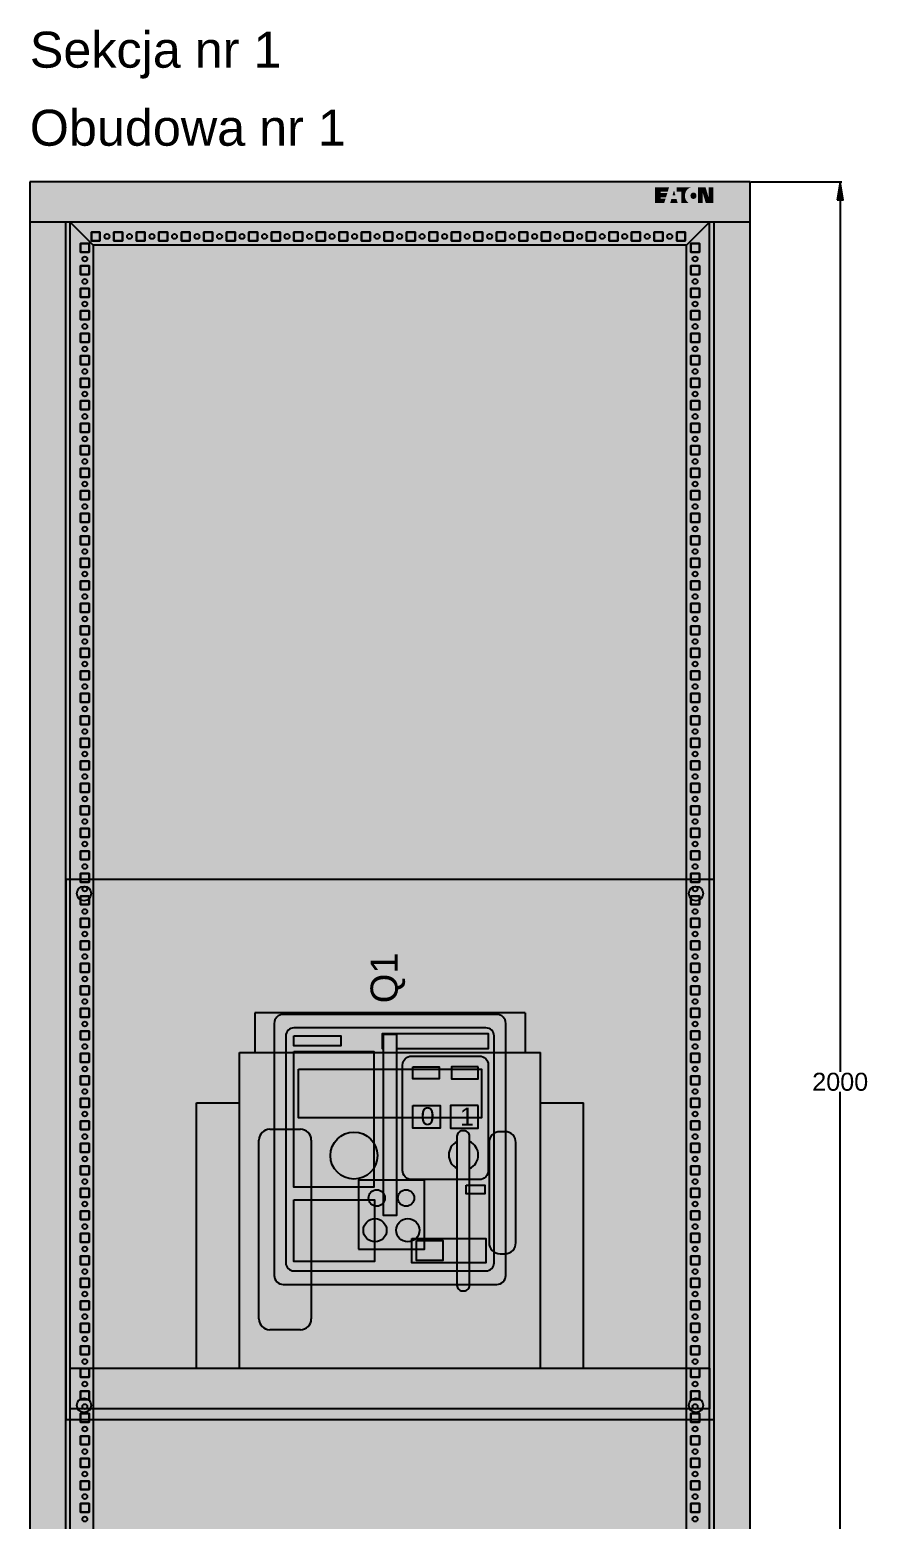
# Model space of a CAD drawing. Extents: x 0 to 93, y -114 to 217.
# Drawn here: x 0 to 93, y 51.4 to 216.9 of the extents above; entities that cross this region are included whole.
import ezdxf

# ---------------------------------------------------------------- set-up
doc = ezdxf.new("R2010")
doc.units = 0
doc.header["$PDMODE"] = 2
doc.header["$PDSIZE"] = 0.2
for name, color, linetype in [('description', 7, 'Continuous'), ('device_rail', 7, 'Continuous'), ('devices', 7, 'Continuous'), ('dimension', 7, 'Continuous'), ('front_plates', 7, 'Continuous'), ('OZNACZENIE', 7, 'Continuous'), ('rear_wall', 7, 'Continuous')]:
    doc.layers.add(name, color=color, linetype=linetype)
doc.styles.get("Standard").update_dxf_attribs({"font": 'Arial', "height": 1})
doc.dimstyles.get("Standard").update_dxf_attribs({"dimtxt": 2, "dimasz": 2, "dimexe": 0.2, "dimexo": 0.05, "dimtad": 1, "dimtoh": 1, "dimdec": 0, "dimlfac": 10, "dimzin": 1, "dimdsep": 46, "dimtxsty": 'Standard', "dimsah": 1, "dimcen": 0.09, "dimadec": 4, "dimazin": 0, "dimtp": 1, "dimtm": 1, "dimtfac": 1, "dimtdec": 4, "dimtmove": 0, "dimatfit": 3, "dimfxl": 1, "dimtolj": 1, "dimtzin": 0, "dimarcsym": 0})

# ---------------------------------------------------------------- blocks, each defined once
blk = doc.blocks.new('*D23')
at = {"layer": 'dimension'}
for points in [[(89.67, 198), (90.33, 198), (90, 200)], [(89.67, 2), (90.33, 2), (90, 0)]]:
    blk.add_hatch(color=256, dxfattribs=at).paths.add_polyline_path(points, flags=0)
at = {"layer": 'Defpoints'}
for p in [(80, 200), (80, 0), (90, 0)]:
    blk.add_point(p, dxfattribs=at)
at = {"layer": 'dimension'}
for p, q in [((80.06, 200), (90.18, 200)), ((90, 198), (90, 101.11)), ((90, 2), (90, 98.89)), ((80.06, 0), (90.18, 0))]:
    blk.add_line(p, q, dxfattribs=at)
for points in [[(89.67, 198), (90.33, 198), (90, 200)], [(89.67, 2), (90.33, 2), (90, 0)]]:
    blk.add_lwpolyline(points, close=True, dxfattribs=at)
at = {"layer": 'dimension', "insert": (90, 100), "char_height": 2, "attachment_point": 5}
blk.add_mtext('\\A1;2000', dxfattribs=at)
blk = doc.blocks.new('115150b')
at = {"layer": 'device_rail'}
blk.add_hatch(color=254, dxfattribs=at).paths.add_polyline_path([(0.5, -28.82), (0.5, -24.32), (71.5, -24.32), (71.5, -28.82)])
at = {"layer": 'device_rail', "color": 18}
blk.add_lwpolyline([(0.5, -28.82), (0.5, -24.32), (71.5, -24.32), (71.5, -28.82)], close=True, dxfattribs=at)
at = {"flags": 1}
for tag, p in [('BD', (74.39, -12.6)), ('NK', (74.39, -14.6)), ('TYP', (74.39, -16.2)), ('PO', (74.39, -17.73))]:
    blk.add_attdef(tag, p, '', height=1, dxfattribs=at)
blk = doc.blocks.new('IZMX40_430')
at = {"layer": 'devices'}
h = blk.add_hatch(color=9, dxfattribs=at)
h.paths.add_polyline_path([(2.7, 18.92, 1), (0.88, 18.92, 1)], flags=0)
h.paths.add_polyline_path([(3.27, 15.34, 1), (0.69, 15.34, 1)], flags=0)
h.paths.add_polyline_path([(-0.37, 15.34, 1), (-2.94, 15.34, 1)], flags=0)
h.paths.add_polyline_path([(-0.56, 18.92, 1), (-2.38, 18.92, 1)], flags=0)
h.paths.add_polyline_path([(-0.56, 18.92, 1), (-2.38, 18.92, 1)], flags=0)
h.paths.add_polyline_path([(2.7, 18.92, 1), (0.88, 18.92, 1)], flags=0)
h.paths.add_polyline_path([(-0.37, 15.34, 1), (-2.94, 15.34, 1)], flags=0)
h.paths.add_polyline_path([(3.27, 15.34, 1), (0.69, 15.34, 1)], flags=0)
h.paths.add_polyline_path([(7.44, 25.15, 0.618283), (7.44, 22.22)], flags=0)
h.paths.add_polyline_path([(7.44, 9.21, 0.414214), (8.04, 8.6), (8.24, 8.6, 0.414214), (8.84, 9.21), (8.84, 22.2), (8.84, 25.18), (8.84, 25.78, 0.414214), (8.24, 26.39), (8.04, 26.39, 0.414214), (7.44, 25.78), (7.44, 25.15), (7.44, 22.22)], flags=0)
h.paths.add_polyline_path([(8.84, 22.2, 0.645879), (8.84, 25.18)], flags=0)
h.paths.add_polyline_path([(16.7, 35.1), (15.02, 35.1), (-15.02, 35.1), (-16.7, 35.1), (-16.7, 29.5), (-16.7, 0), (16.7, 0), (16.7, 29.5)], flags=0)
h.paths.add_polyline_path([(16.7, 0), (21.5, 0), (21.5, 29.5), (16.7, 29.5)], flags=0)
h.paths.add_polyline_path([(-21.5, 29.5), (-21.5, 0), (-16.7, 0), (-16.7, 29.5)], flags=0)
h.paths.add_polyline_path([(15.02, 39.5), (-15.02, 39.5), (-15.02, 35.1), (15.02, 35.1)], flags=0)
h.paths.add_polyline_path([(12.77, 12.73, 0.414214), (13.98, 13.94), (13.98, 25.07, 0.414214), (12.77, 26.28), (12.22, 26.28, 0.414214), (11.01, 25.07), (11.01, 13.94, 0.414214), (12.22, 12.73)], flags=0)
h.paths.add_polyline_path([(3.83, 13.25), (3.83, 20.89), (-3.51, 20.89), (-3.51, 13.25)], flags=0)
h.paths.add_polyline_path([(-1.38, 23.63, 1), (-6.61, 23.63, 1)], flags=0)
h.paths.add_polyline_path([(-13.34, 26.56, 0.414214), (-14.55, 25.35), (-14.55, 5.49, 0.414214), (-13.34, 4.28), (-9.95, 4.28, 0.414214), (-8.74, 5.49), (-8.74, 25.35, 0.414214), (-9.95, 26.56)], flags=0)
h.paths.add_polyline_path([(-10.16, 33.25), (-10.16, 27.84), (10.16, 27.84), (10.16, 33.25)], flags=0)
h.paths.add_polyline_path([(-9.95, 26.56, -0.414214), (-8.74, 25.35), (-8.74, 5.49, -0.414214), (-9.95, 4.28), (-13.34, 4.28, -0.414214), (-14.55, 5.49), (-14.55, 25.35, -0.414214), (-13.34, 26.56)], flags=0)
h.paths.add_polyline_path([(-1.38, 23.63, 1), (-6.61, 23.63, 1)], flags=0)
h.paths.add_polyline_path([(12.22, 12.73, -0.414214), (11.01, 13.94), (11.01, 25.07, -0.414214), (12.22, 26.28), (12.77, 26.28, -0.414214), (13.98, 25.07), (13.98, 13.94, -0.414214), (12.77, 12.73)], flags=0)
h.paths.add_polyline_path([(10.16, 33.25), (10.16, 27.84), (-10.16, 27.84), (-10.16, 33.25)], flags=0)
h.paths.add_polyline_path([(-3.51, 13.25), (-3.51, 20.89), (3.83, 20.89), (3.83, 13.25)], flags=0)
h.paths.add_polyline_path([(7.44, 22.22, -0.618283), (7.44, 25.15), (7.44, 25.78, -0.414214), (8.04, 26.39), (8.24, 26.39, -0.414214), (8.84, 25.78), (8.84, 25.18, -0.645879), (8.84, 22.2), (8.84, 9.21, -0.414214), (8.24, 8.6), (8.04, 8.6, -0.414214), (7.44, 9.21)], flags=0)
for p, q in [((15.02, 39.5), (-15.02, 39.5)), ((-15.02, 39.5), (-15.02, 35.1)), ((15.02, 39.5), (15.02, 35.1)), ((-16.7, 0), (-16.7, 35.1)), ((-16.7, 35.1), (16.7, 35.1)), ((16.7, 0), (16.7, 35.1)), ((-21.5, 0), (-21.5, 29.5)), ((-21.5, 29.5), (-16.7, 29.5)), ((16.7, 29.5), (21.5, 29.5)), ((21.5, 0), (21.5, 29.5)), ((-13.34, 26.56), (-9.95, 26.56)), ((-14.55, 5.49), (-14.55, 25.35)), ((-8.74, 25.35), (-8.74, 5.49)), ((-9.95, 4.28), (-13.34, 4.28)), ((-21.5, 0), (21.5, 0))]:
    blk.add_line(p, q, dxfattribs=at)
for points in [[(-10.16, 33.25), (10.16, 33.25), (10.16, 27.84), (-10.16, 27.84)], [(-3.51, 13.25), (3.83, 13.25), (3.83, 20.89), (-3.51, 20.89)]]:
    blk.add_lwpolyline(points, close=True, dxfattribs=at)
for points in [[(8.04, 8.6), (8.24, 8.6, 0.414214), (8.84, 9.21), (8.84, 25.78, 0.414214), (8.24, 26.39), (8.04, 26.39, 0.414214), (7.44, 25.78), (7.44, 9.21, 0.414214)], [(12.22, 12.73), (12.77, 12.73, 0.414214), (13.98, 13.94), (13.98, 25.07, 0.414214), (12.77, 26.28), (12.22, 26.28, 0.414214), (11.01, 25.07), (11.01, 13.94, 0.414214)]]:
    blk.add_lwpolyline(points, format="xyb", close=True, dxfattribs=at)
for centre, radius in [((-4, 23.63), 2.61), ((-1.47, 18.92), 0.911), ((1.79, 18.92), 0.911), ((-1.66, 15.34), 1.29), ((1.98, 15.34), 1.29)]:
    blk.add_circle(centre, radius, dxfattribs=at)
for centre, radius, start, end in [((-13.34, 25.35), 1.21, 90, 180), ((-9.95, 25.35), 1.21, 0, 90), ((8.17, 23.69), 1.64, 116.5444, 243.4556), ((8.17, 23.69), 1.64, 294.2848, 65.7152), ((-13.34, 5.49), 1.21, 180, 270), ((-9.95, 5.49), 1.21, 270, 0)]:
    blk.add_arc(centre, radius, start, end, dxfattribs=at)
at = {"flags": 1}
for tag, p in [('BD', (841.48, 349.09)), ('NK', (841.48, 347.1)), ('TYP', (841.48, 345.5)), ('PO', (841.48, 343.97)), ('BD', (610.31, 172.95)), ('NK', (610.31, 170.96)), ('TYP', (610.31, 169.36)), ('PO', (610.31, 167.82)), ('BD', (605.21, 138.06)), ('NK', (605.21, 136.06)), ('TYP', (605.21, 134.46)), ('PO', (605.21, 132.93)), ('BD', (25.12, 12.33)), ('NK', (25.12, 10.34)), ('TYP', (25.12, 8.74)), ('PO', (25.12, 7.2))]:
    blk.add_attdef(tag, p, '', height=1, dxfattribs=at)
at = {"layer": 'OZNACZENIE'}
blk.add_attdef('OZ', (0.86, 40.56), '', height=3.02, rotation=90, dxfattribs=at)
blk = doc.blocks.new('294925cxenergyizm')
at = {"layer": 'front_plates'}
blk.add_hatch(color=30, dxfattribs=at).paths.add_polyline_path([(0, 60), (0, 0), (72, 0), (72, 60)], flags=0)
h = blk.add_hatch(color=254, dxfattribs=at)
h.paths.add_polyline_path([(2.81, 58.43, 1), (1.22, 58.43, 1)], flags=0)
h.paths.add_polyline_path([(70.78, 58.43, 1), (69.19, 58.43, 1)], flags=0)
h.paths.add_polyline_path([(2.81, 1.57, 1), (1.22, 1.57, 1)], flags=0)
h.paths.add_polyline_path([(70.78, 1.57, 1), (69.19, 1.57, 1)], flags=0)
at = {"layer": 'front_plates', "color": 18}
blk.add_lwpolyline([(0, 60), (0, 0), (72, 0), (72, 60)], close=True, dxfattribs=at)
at = {"layer": 'front_plates', "color": 9}
for points in [[(24.15, 15), (47.85, 15, 0.414214), (48.85, 16), (48.85, 44, 0.414214), (47.85, 45), (24.15, 45, 0.414214), (23.15, 44), (23.15, 16, 0.414214)], [(25.33, 16.5), (46.66, 16.5, 0.414214), (47.56, 17.4), (47.56, 42.6, 0.414214), (46.66, 43.5), (25.33, 43.5, 0.414214), (24.43, 42.6), (24.43, 17.4, 0.414214)], [(38.39, 40.37), (45.92, 40.37, -0.414214), (46.92, 39.37), (46.92, 27.65, -0.414214), (45.92, 26.65), (38.39, 26.65, -0.414214), (37.39, 27.65), (37.39, 39.37, -0.414214)]]:
    blk.add_lwpolyline(points, format="xyb", close=True, dxfattribs=at)
for points in [[(25.33, 42.6), (30.54, 42.6), (30.54, 41.52), (25.33, 41.52)], [(35.27, 42.79), (36.73, 42.79), (36.73, 22.66), (35.27, 22.66)], [(25.33, 40.87), (34.21, 40.87), (34.21, 25.79), (25.33, 25.79)], [(38.53, 39.18), (41.48, 39.18), (41.48, 37.83), (38.53, 37.83)], [(45.78, 39.18), (42.83, 39.18), (42.83, 37.83), (45.78, 37.83)], [(38.53, 34.88), (41.59, 34.88), (41.59, 32.35), (38.53, 32.35)], [(45.78, 34.88), (42.73, 34.88), (42.73, 32.35), (45.78, 32.35)], [(44.45, 26.01), (46.54, 26.01), (46.54, 25.05), (44.45, 25.05)], [(25.33, 24.39), (34.28, 24.39), (34.28, 17.54), (25.33, 17.54)], [(38.44, 20.09), (46.66, 20.09), (46.66, 17.4), (38.44, 17.4)], [(38.95, 19.88), (41.86, 19.88), (41.86, 17.66), (38.95, 17.66)]]:
    blk.add_lwpolyline(points, close=True, dxfattribs=at)
blk.add_lwpolyline([(35.27, 41.18), (35.16, 41.18), (35.16, 42.89), (46.91, 42.89), (46.91, 41.18), (36.73, 41.18)], dxfattribs=at)
at = {"layer": 'front_plates'}
for centre in [(2.02, 58.43), (69.98, 58.43), (2.02, 1.57), (69.98, 1.57)]:
    blk.add_circle(centre, 0.796, dxfattribs=at)
at = {"flags": 1}
for tag, p in [('BD', (105.35, 16.91)), ('NK', (105.35, 14.92)), ('TYP', (105.35, 13.32)), ('PO', (105.35, 11.78))]:
    blk.add_attdef(tag, p, '', height=1, dxfattribs=at)
at = {"layer": 'front_plates', "color": 9, "char_height": 2, "attachment_point": 1}
for s, insert, width in [('0', (39.4, 34.69), 1.32), ('1', (43.78, 34.65), 0.7456)]:
    blk.add_mtext(s, dxfattribs=dict(at, insert=insert, width=width))
blk = doc.blocks.new('114425a')
at = {"layer": 'rear_wall'}
blk.add_hatch(color=127, dxfattribs=at).paths.add_polyline_path([(0, 200), (0, 0), (80, 0), (80, 200)])
at = {"layer": 'rear_wall', "linetype": 'Continuous', "true_color": 0x0067c6}
for points in [[(70.84, 198.89), (70.06, 198.89), (70.06, 198.75), (70.8, 198.75), (70.65, 198.28), (70.05, 198.28), (70.05, 198.14), (70.61, 198.14), (70.46, 197.66), (69.45, 197.66), (69.45, 199.38), (70.99, 199.38)], [(73.43, 199.38), (71.83, 199.38), (71.83, 198.89), (72.34, 198.89), (72.34, 197.66), (73.15, 197.66), (73.13, 197.67), (73.1, 197.69), (73.06, 197.73), (73.02, 197.77), (72.98, 197.82), (72.93, 197.88), (72.88, 197.95), (72.84, 198.03), (72.81, 198.12), (72.78, 198.22), (72.76, 198.33), (72.75, 198.45), (72.75, 198.53), (72.76, 198.6), (72.78, 198.67), (72.79, 198.74), (72.82, 198.81), (72.84, 198.88), (72.88, 198.94), (72.91, 199), (72.95, 199.06), (73, 199.12), (73.05, 199.17), (73.1, 199.22), (73.16, 199.26), (73.22, 199.3), (73.29, 199.33), (73.36, 199.36)], [(73.79, 198.8), (73.71, 198.81), (73.63, 198.8), (73.56, 198.77), (73.5, 198.73), (73.44, 198.67), (73.4, 198.6), (73.38, 198.53), (73.37, 198.45), (73.38, 198.37), (73.4, 198.29), (73.44, 198.23), (73.49, 198.17), (73.55, 198.13), (73.62, 198.11), (73.7, 198.1), (73.78, 198.11), (73.85, 198.13), (73.92, 198.17), (73.97, 198.23), (74.01, 198.29), (74.04, 198.37), (74.04, 198.45), (74.04, 198.53), (74.01, 198.6), (73.97, 198.67), (73.92, 198.73), (73.86, 198.77)], [(75.36, 198.35), (75.37, 198.35), (75.37, 198.32), (75.38, 198.3), (75.38, 198.32), (75.38, 198.34), (75.38, 198.35), (75.38, 199.38), (75.9, 199.38), (75.9, 197.66), (75.07, 197.66), (74.76, 198.68), (74.75, 198.7), (74.75, 198.72), (74.74, 198.74), (74.74, 198.69), (74.74, 198.64), (74.74, 198.57), (74.74, 197.66), (74.22, 197.66), (74.22, 199.38), (75.05, 199.38)], [(71.26, 198.11), (71.12, 197.66), (71.95, 197.66), (71.81, 198.11)]]:
    blk.add_hatch(color=152, dxfattribs=at).paths.add_polyline_path(points)
at = {"layer": 'rear_wall', "true_color": 0xffffff}
blk.add_hatch(color=7, dxfattribs=at).paths.add_polyline_path([(69.46, 199.38), (75.9, 199.38), (75.9, 197.66), (69.46, 197.66)], flags=0)
at = {"layer": 'rear_wall', "linetype": 'Continuous', "true_color": 0x0067c6}
blk.add_hatch(color=152, dxfattribs=at).paths.add_polyline_path([(71.38, 198.5), (71.7, 198.5), (71.54, 199.05)], flags=0)
at = {"layer": 'rear_wall'}
blk.add_hatch(color=245, dxfattribs=at).paths.add_polyline_path([(7.04, 7.05), (72.94, 7.05), (72.92, 192.95), (7.04, 192.95)], flags=0)
for p, q in [((80, 200), (0, 200)), ((0, 200), (0, 0)), ((80, 200), (0, 200)), ((0, 200), (0, 0)), ((80, 0), (80, 200)), ((80, 0), (80, 200)), ((80, 195.5), (0, 195.5)), ((80, 195.5), (0, 195.5)), ((4, 4.5), (4, 195.5)), ((4, 4.5), (4, 195.5)), ((4.5, 4.5), (4.5, 195.5)), ((4.5, 195.5), (7.04, 192.95)), ((4.5, 4.5), (4.5, 195.5)), ((4.5, 195.5), (7.04, 192.95)), ((72.92, 192.95), (75.5, 195.5)), ((72.92, 192.95), (75.5, 195.5)), ((75.5, 4.5), (75.5, 195.5)), ((75.5, 4.5), (75.5, 195.5)), ((76, 4.5), (76, 195.5)), ((76, 4.5), (76, 195.5)), ((72.92, 192.95), (7.04, 192.95)), ((7.04, 192.95), (7.04, 7.05)), ((72.92, 192.95), (7.04, 192.95)), ((7.04, 192.95), (7.04, 7.05)), ((72.94, 7.05), (72.92, 192.95)), ((72.94, 7.05), (72.92, 192.95))]:
    blk.add_line(p, q, dxfattribs=at)
for points in [[(6.84, 194.4), (7.79, 194.4), (7.79, 193.45), (6.84, 193.45)], [(6.84, 193.45), (7.79, 193.45), (7.79, 194.4), (6.84, 194.4)], [(9.34, 194.4), (10.29, 194.4), (10.29, 193.45), (9.34, 193.45)], [(9.34, 193.45), (10.29, 193.45), (10.29, 194.4), (9.34, 194.4)], [(11.84, 194.4), (12.79, 194.4), (12.79, 193.45), (11.84, 193.45)], [(11.84, 193.45), (12.79, 193.45), (12.79, 194.4), (11.84, 194.4)], [(14.34, 194.4), (15.29, 194.4), (15.29, 193.45), (14.34, 193.45)], [(14.34, 193.45), (15.29, 193.45), (15.29, 194.4), (14.34, 194.4)], [(16.84, 194.4), (17.79, 194.4), (17.79, 193.45), (16.84, 193.45)], [(16.84, 193.45), (17.79, 193.45), (17.79, 194.4), (16.84, 194.4)], [(19.34, 194.4), (20.29, 194.4), (20.29, 193.45), (19.34, 193.45)], [(19.34, 193.45), (20.29, 193.45), (20.29, 194.4), (19.34, 194.4)], [(21.84, 194.4), (22.79, 194.4), (22.79, 193.45), (21.84, 193.45)], [(21.84, 193.45), (22.79, 193.45), (22.79, 194.4), (21.84, 194.4)], [(24.34, 194.4), (25.29, 194.4), (25.29, 193.45), (24.34, 193.45)], [(24.34, 193.45), (25.29, 193.45), (25.29, 194.4), (24.34, 194.4)], [(26.84, 194.4), (27.79, 194.4), (27.79, 193.45), (26.84, 193.45)], [(26.84, 193.45), (27.79, 193.45), (27.79, 194.4), (26.84, 194.4)], [(29.34, 194.4), (30.29, 194.4), (30.29, 193.45), (29.34, 193.45)], [(29.34, 193.45), (30.29, 193.45), (30.29, 194.4), (29.34, 194.4)], [(31.84, 194.4), (32.79, 194.4), (32.79, 193.45), (31.84, 193.45)], [(31.84, 193.45), (32.79, 193.45), (32.79, 194.4), (31.84, 194.4)], [(34.34, 194.4), (35.29, 194.4), (35.29, 193.45), (34.34, 193.45)], [(34.34, 193.45), (35.29, 193.45), (35.29, 194.4), (34.34, 194.4)], [(36.84, 194.4), (37.79, 194.4), (37.79, 193.45), (36.84, 193.45)], [(36.84, 193.45), (37.79, 193.45), (37.79, 194.4), (36.84, 194.4)], [(39.34, 194.4), (40.29, 194.4), (40.29, 193.45), (39.34, 193.45)], [(39.34, 193.45), (40.29, 193.45), (40.29, 194.4), (39.34, 194.4)], [(41.84, 194.4), (42.79, 194.4), (42.79, 193.45), (41.84, 193.45)], [(41.84, 193.45), (42.79, 193.45), (42.79, 194.4), (41.84, 194.4)], [(44.34, 194.4), (45.29, 194.4), (45.29, 193.45), (44.34, 193.45)], [(44.34, 193.45), (45.29, 193.45), (45.29, 194.4), (44.34, 194.4)], [(46.84, 194.4), (47.79, 194.4), (47.79, 193.45), (46.84, 193.45)], [(46.84, 193.45), (47.79, 193.45), (47.79, 194.4), (46.84, 194.4)], [(49.34, 194.4), (50.29, 194.4), (50.29, 193.45), (49.34, 193.45)], [(49.34, 193.45), (50.29, 193.45), (50.29, 194.4), (49.34, 194.4)], [(51.84, 194.4), (52.79, 194.4), (52.79, 193.45), (51.84, 193.45)], [(51.84, 193.45), (52.79, 193.45), (52.79, 194.4), (51.84, 194.4)], [(54.34, 194.4), (55.29, 194.4), (55.29, 193.45), (54.34, 193.45)], [(54.34, 193.45), (55.29, 193.45), (55.29, 194.4), (54.34, 194.4)], [(56.84, 194.4), (57.79, 194.4), (57.79, 193.45), (56.84, 193.45)], [(56.84, 193.45), (57.79, 193.45), (57.79, 194.4), (56.84, 194.4)], [(59.34, 194.4), (60.29, 194.4), (60.29, 193.45), (59.34, 193.45)], [(59.34, 193.45), (60.29, 193.45), (60.29, 194.4), (59.34, 194.4)], [(61.84, 194.4), (62.79, 194.4), (62.79, 193.45), (61.84, 193.45)], [(61.84, 193.45), (62.79, 193.45), (62.79, 194.4), (61.84, 194.4)], [(64.34, 194.4), (65.29, 194.4), (65.29, 193.45), (64.34, 193.45)], [(64.34, 193.45), (65.29, 193.45), (65.29, 194.4), (64.34, 194.4)], [(66.84, 194.4), (67.79, 194.4), (67.79, 193.45), (66.84, 193.45)], [(66.84, 193.45), (67.79, 193.45), (67.79, 194.4), (66.84, 194.4)], [(69.34, 194.4), (70.29, 194.4), (70.29, 193.45), (69.34, 193.45)], [(69.34, 193.45), (70.29, 193.45), (70.29, 194.4), (69.34, 194.4)], [(71.84, 194.4), (72.79, 194.4), (72.79, 193.45), (71.84, 193.45)], [(71.84, 193.45), (72.79, 193.45), (72.79, 194.4), (71.84, 194.4)], [(5.63, 192.2), (6.58, 192.2), (6.58, 193.15), (5.63, 193.15)], [(5.63, 192.2), (6.58, 192.2), (6.58, 193.15), (5.63, 193.15)], [(6.58, 192.2), (5.63, 192.2), (5.63, 193.15), (6.58, 193.15)], [(74.37, 192.2), (73.42, 192.2), (73.42, 193.15), (74.37, 193.15)], [(74.37, 192.2), (73.42, 192.2), (73.42, 193.15), (74.37, 193.15)], [(73.42, 192.2), (74.37, 192.2), (74.37, 193.15), (73.42, 193.15)], [(5.63, 189.7), (6.58, 189.7), (6.58, 190.65), (5.63, 190.65)], [(5.63, 189.7), (6.58, 189.7), (6.58, 190.65), (5.63, 190.65)], [(6.58, 189.7), (5.63, 189.7), (5.63, 190.65), (6.58, 190.65)], [(74.37, 189.7), (73.42, 189.7), (73.42, 190.65), (74.37, 190.65)], [(74.37, 189.7), (73.42, 189.7), (73.42, 190.65), (74.37, 190.65)], [(73.42, 189.7), (74.37, 189.7), (74.37, 190.65), (73.42, 190.65)], [(5.63, 187.2), (6.58, 187.2), (6.58, 188.15), (5.63, 188.15)], [(5.63, 187.2), (6.58, 187.2), (6.58, 188.15), (5.63, 188.15)], [(6.58, 187.2), (5.63, 187.2), (5.63, 188.15), (6.58, 188.15)], [(74.37, 187.2), (73.42, 187.2), (73.42, 188.15), (74.37, 188.15)], [(74.37, 187.2), (73.42, 187.2), (73.42, 188.15), (74.37, 188.15)], [(73.42, 187.2), (74.37, 187.2), (74.37, 188.15), (73.42, 188.15)], [(5.63, 184.7), (6.58, 184.7), (6.58, 185.65), (5.63, 185.65)], [(5.63, 184.7), (6.58, 184.7), (6.58, 185.65), (5.63, 185.65)], [(6.58, 184.7), (5.63, 184.7), (5.63, 185.65), (6.58, 185.65)], [(74.37, 184.7), (73.42, 184.7), (73.42, 185.65), (74.37, 185.65)], [(74.37, 184.7), (73.42, 184.7), (73.42, 185.65), (74.37, 185.65)], [(73.42, 184.7), (74.37, 184.7), (74.37, 185.65), (73.42, 185.65)], [(5.63, 182.2), (6.58, 182.2), (6.58, 183.15), (5.63, 183.15)], [(5.63, 182.2), (6.58, 182.2), (6.58, 183.15), (5.63, 183.15)], [(6.58, 182.2), (5.63, 182.2), (5.63, 183.15), (6.58, 183.15)], [(74.37, 182.2), (73.42, 182.2), (73.42, 183.15), (74.37, 183.15)], [(74.37, 182.2), (73.42, 182.2), (73.42, 183.15), (74.37, 183.15)], [(73.42, 182.2), (74.37, 182.2), (74.37, 183.15), (73.42, 183.15)], [(5.63, 179.7), (6.58, 179.7), (6.58, 180.65), (5.63, 180.65)], [(5.63, 179.7), (6.58, 179.7), (6.58, 180.65), (5.63, 180.65)], [(6.58, 179.7), (5.63, 179.7), (5.63, 180.65), (6.58, 180.65)], [(74.37, 179.7), (73.42, 179.7), (73.42, 180.65), (74.37, 180.65)], [(74.37, 179.7), (73.42, 179.7), (73.42, 180.65), (74.37, 180.65)], [(73.42, 179.7), (74.37, 179.7), (74.37, 180.65), (73.42, 180.65)], [(5.63, 177.2), (6.58, 177.2), (6.58, 178.15), (5.63, 178.15)], [(5.63, 177.2), (6.58, 177.2), (6.58, 178.15), (5.63, 178.15)], [(6.58, 177.2), (5.63, 177.2), (5.63, 178.15), (6.58, 178.15)], [(74.37, 177.2), (73.42, 177.2), (73.42, 178.15), (74.37, 178.15)], [(74.37, 177.2), (73.42, 177.2), (73.42, 178.15), (74.37, 178.15)], [(73.42, 177.2), (74.37, 177.2), (74.37, 178.15), (73.42, 178.15)], [(5.63, 174.7), (6.58, 174.7), (6.58, 175.65), (5.63, 175.65)], [(5.63, 174.7), (6.58, 174.7), (6.58, 175.65), (5.63, 175.65)], [(6.58, 174.7), (5.63, 174.7), (5.63, 175.65), (6.58, 175.65)], [(74.37, 174.7), (73.42, 174.7), (73.42, 175.65), (74.37, 175.65)], [(74.37, 174.7), (73.42, 174.7), (73.42, 175.65), (74.37, 175.65)], [(73.42, 174.7), (74.37, 174.7), (74.37, 175.65), (73.42, 175.65)], [(5.63, 172.2), (6.58, 172.2), (6.58, 173.15), (5.63, 173.15)], [(5.63, 172.2), (6.58, 172.2), (6.58, 173.15), (5.63, 173.15)], [(6.58, 172.2), (5.63, 172.2), (5.63, 173.15), (6.58, 173.15)], [(74.37, 172.2), (73.42, 172.2), (73.42, 173.15), (74.37, 173.15)], [(74.37, 172.2), (73.42, 172.2), (73.42, 173.15), (74.37, 173.15)], [(73.42, 172.2), (74.37, 172.2), (74.37, 173.15), (73.42, 173.15)], [(5.63, 169.7), (6.58, 169.7), (6.58, 170.65), (5.63, 170.65)], [(5.63, 169.7), (6.58, 169.7), (6.58, 170.65), (5.63, 170.65)], [(6.58, 169.7), (5.63, 169.7), (5.63, 170.65), (6.58, 170.65)], [(74.37, 169.7), (73.42, 169.7), (73.42, 170.65), (74.37, 170.65)], [(74.37, 169.7), (73.42, 169.7), (73.42, 170.65), (74.37, 170.65)], [(73.42, 169.7), (74.37, 169.7), (74.37, 170.65), (73.42, 170.65)], [(5.63, 167.2), (6.58, 167.2), (6.58, 168.15), (5.63, 168.15)], [(5.63, 167.2), (6.58, 167.2), (6.58, 168.15), (5.63, 168.15)], [(5.63, 167.2), (6.58, 167.2), (6.58, 168.15), (5.63, 168.15)], [(6.58, 167.2), (5.63, 167.2), (5.63, 168.15), (6.58, 168.15)], [(74.37, 167.2), (73.42, 167.2), (73.42, 168.15), (74.37, 168.15)], [(74.37, 167.2), (73.42, 167.2), (73.42, 168.15), (74.37, 168.15)], [(74.37, 167.2), (73.42, 167.2), (73.42, 168.15), (74.37, 168.15)], [(73.42, 167.2), (74.37, 167.2), (74.37, 168.15), (73.42, 168.15)], [(5.63, 164.7), (6.58, 164.7), (6.58, 165.65), (5.63, 165.65)], [(5.63, 164.7), (6.58, 164.7), (6.58, 165.65), (5.63, 165.65)], [(5.63, 164.7), (6.58, 164.7), (6.58, 165.65), (5.63, 165.65)], [(6.58, 164.7), (5.63, 164.7), (5.63, 165.65), (6.58, 165.65)], [(74.37, 164.7), (73.42, 164.7), (73.42, 165.65), (74.37, 165.65)], [(74.37, 164.7), (73.42, 164.7), (73.42, 165.65), (74.37, 165.65)], [(74.37, 164.7), (73.42, 164.7), (73.42, 165.65), (74.37, 165.65)], [(73.42, 164.7), (74.37, 164.7), (74.37, 165.65), (73.42, 165.65)], [(5.63, 162.2), (6.58, 162.2), (6.58, 163.15), (5.63, 163.15)], [(5.63, 162.2), (6.58, 162.2), (6.58, 163.15), (5.63, 163.15)], [(6.58, 162.2), (5.63, 162.2), (5.63, 163.15), (6.58, 163.15)], [(74.37, 162.2), (73.42, 162.2), (73.42, 163.15), (74.37, 163.15)], [(74.37, 162.2), (73.42, 162.2), (73.42, 163.15), (74.37, 163.15)], [(73.42, 162.2), (74.37, 162.2), (74.37, 163.15), (73.42, 163.15)], [(5.63, 159.7), (6.58, 159.7), (6.58, 160.65), (5.63, 160.65)], [(5.63, 159.7), (6.58, 159.7), (6.58, 160.65), (5.63, 160.65)], [(6.58, 159.7), (5.63, 159.7), (5.63, 160.65), (6.58, 160.65)], [(74.37, 159.7), (73.42, 159.7), (73.42, 160.65), (74.37, 160.65)], [(74.37, 159.7), (73.42, 159.7), (73.42, 160.65), (74.37, 160.65)], [(73.42, 159.7), (74.37, 159.7), (74.37, 160.65), (73.42, 160.65)], [(5.63, 157.2), (6.58, 157.2), (6.58, 158.15), (5.63, 158.15)], [(5.63, 157.2), (6.58, 157.2), (6.58, 158.15), (5.63, 158.15)], [(6.58, 157.2), (5.63, 157.2), (5.63, 158.15), (6.58, 158.15)], [(74.37, 157.2), (73.42, 157.2), (73.42, 158.15), (74.37, 158.15)], [(74.37, 157.2), (73.42, 157.2), (73.42, 158.15), (74.37, 158.15)], [(73.42, 157.2), (74.37, 157.2), (74.37, 158.15), (73.42, 158.15)], [(5.63, 154.7), (6.58, 154.7), (6.58, 155.65), (5.63, 155.65)], [(5.63, 154.7), (6.58, 154.7), (6.58, 155.65), (5.63, 155.65)], [(6.58, 154.7), (5.63, 154.7), (5.63, 155.65), (6.58, 155.65)], [(74.37, 154.7), (73.42, 154.7), (73.42, 155.65), (74.37, 155.65)], [(74.37, 154.7), (73.42, 154.7), (73.42, 155.65), (74.37, 155.65)], [(73.42, 154.7), (74.37, 154.7), (74.37, 155.65), (73.42, 155.65)], [(5.63, 152.2), (6.58, 152.2), (6.58, 153.15), (5.63, 153.15)], [(5.63, 152.2), (6.58, 152.2), (6.58, 153.15), (5.63, 153.15)], [(6.58, 152.2), (5.63, 152.2), (5.63, 153.15), (6.58, 153.15)], [(74.37, 152.2), (73.42, 152.2), (73.42, 153.15), (74.37, 153.15)], [(74.37, 152.2), (73.42, 152.2), (73.42, 153.15), (74.37, 153.15)], [(73.42, 152.2), (74.37, 152.2), (74.37, 153.15), (73.42, 153.15)], [(5.63, 149.7), (6.58, 149.7), (6.58, 150.65), (5.63, 150.65)], [(5.63, 149.7), (6.58, 149.7), (6.58, 150.65), (5.63, 150.65)], [(6.58, 149.7), (5.63, 149.7), (5.63, 150.65), (6.58, 150.65)], [(74.37, 149.7), (73.42, 149.7), (73.42, 150.65), (74.37, 150.65)], [(74.37, 149.7), (73.42, 149.7), (73.42, 150.65), (74.37, 150.65)], [(73.42, 149.7), (74.37, 149.7), (74.37, 150.65), (73.42, 150.65)], [(5.63, 147.2), (6.58, 147.2), (6.58, 148.15), (5.63, 148.15)], [(5.63, 147.2), (6.58, 147.2), (6.58, 148.15), (5.63, 148.15)], [(6.58, 147.2), (5.63, 147.2), (5.63, 148.15), (6.58, 148.15)], [(74.37, 147.2), (73.42, 147.2), (73.42, 148.15), (74.37, 148.15)], [(74.37, 147.2), (73.42, 147.2), (73.42, 148.15), (74.37, 148.15)], [(73.42, 147.2), (74.37, 147.2), (74.37, 148.15), (73.42, 148.15)], [(5.63, 144.7), (6.58, 144.7), (6.58, 145.65), (5.63, 145.65)], [(5.63, 144.7), (6.58, 144.7), (6.58, 145.65), (5.63, 145.65)], [(6.58, 144.7), (5.63, 144.7), (5.63, 145.65), (6.58, 145.65)], [(74.37, 144.7), (73.42, 144.7), (73.42, 145.65), (74.37, 145.65)], [(74.37, 144.7), (73.42, 144.7), (73.42, 145.65), (74.37, 145.65)], [(73.42, 144.7), (74.37, 144.7), (74.37, 145.65), (73.42, 145.65)], [(5.63, 142.2), (6.58, 142.2), (6.58, 143.15), (5.63, 143.15)], [(6.58, 142.2), (5.63, 142.2), (5.63, 143.15), (6.58, 143.15)], [(74.37, 142.2), (73.42, 142.2), (73.42, 143.15), (74.37, 143.15)], [(73.42, 142.2), (74.37, 142.2), (74.37, 143.15), (73.42, 143.15)], [(5.63, 139.7), (6.58, 139.7), (6.58, 140.65), (5.63, 140.65)], [(6.58, 139.7), (5.63, 139.7), (5.63, 140.65), (6.58, 140.65)], [(74.37, 139.7), (73.42, 139.7), (73.42, 140.65), (74.37, 140.65)], [(73.42, 139.7), (74.37, 139.7), (74.37, 140.65), (73.42, 140.65)], [(5.63, 137.2), (6.58, 137.2), (6.58, 138.15), (5.63, 138.15)], [(6.58, 137.2), (5.63, 137.2), (5.63, 138.15), (6.58, 138.15)], [(74.37, 137.2), (73.42, 137.2), (73.42, 138.15), (74.37, 138.15)], [(73.42, 137.2), (74.37, 137.2), (74.37, 138.15), (73.42, 138.15)], [(5.63, 134.7), (6.58, 134.7), (6.58, 135.65), (5.63, 135.65)], [(6.58, 134.7), (5.63, 134.7), (5.63, 135.65), (6.58, 135.65)], [(74.37, 134.7), (73.42, 134.7), (73.42, 135.65), (74.37, 135.65)], [(73.42, 134.7), (74.37, 134.7), (74.37, 135.65), (73.42, 135.65)], [(5.63, 132.2), (6.58, 132.2), (6.58, 133.15), (5.63, 133.15)], [(6.58, 132.2), (5.63, 132.2), (5.63, 133.15), (6.58, 133.15)], [(74.37, 132.2), (73.42, 132.2), (73.42, 133.15), (74.37, 133.15)], [(73.42, 132.2), (74.37, 132.2), (74.37, 133.15), (73.42, 133.15)], [(5.63, 129.7), (6.58, 129.7), (6.58, 130.65), (5.63, 130.65)], [(6.58, 129.7), (5.63, 129.7), (5.63, 130.65), (6.58, 130.65)], [(74.37, 129.7), (73.42, 129.7), (73.42, 130.65), (74.37, 130.65)], [(73.42, 129.7), (74.37, 129.7), (74.37, 130.65), (73.42, 130.65)], [(5.63, 127.2), (6.58, 127.2), (6.58, 128.15), (5.63, 128.15)], [(6.58, 127.2), (5.63, 127.2), (5.63, 128.15), (6.58, 128.15)], [(74.37, 127.2), (73.42, 127.2), (73.42, 128.15), (74.37, 128.15)], [(73.42, 127.2), (74.37, 127.2), (74.37, 128.15), (73.42, 128.15)], [(5.63, 124.7), (6.58, 124.7), (6.58, 125.65), (5.63, 125.65)], [(6.58, 124.7), (5.63, 124.7), (5.63, 125.65), (6.58, 125.65)], [(74.37, 124.7), (73.42, 124.7), (73.42, 125.65), (74.37, 125.65)], [(73.42, 124.7), (74.37, 124.7), (74.37, 125.65), (73.42, 125.65)], [(5.63, 122.2), (6.58, 122.2), (6.58, 123.15), (5.63, 123.15)], [(6.58, 122.2), (5.63, 122.2), (5.63, 123.15), (6.58, 123.15)], [(74.37, 122.2), (73.42, 122.2), (73.42, 123.15), (74.37, 123.15)], [(73.42, 122.2), (74.37, 122.2), (74.37, 123.15), (73.42, 123.15)], [(5.63, 119.7), (6.58, 119.7), (6.58, 120.65), (5.63, 120.65)], [(6.58, 119.7), (5.63, 119.7), (5.63, 120.65), (6.58, 120.65)], [(74.37, 119.7), (73.42, 119.7), (73.42, 120.65), (74.37, 120.65)], [(73.42, 119.7), (74.37, 119.7), (74.37, 120.65), (73.42, 120.65)], [(5.63, 117.2), (6.58, 117.2), (6.58, 118.15), (5.63, 118.15)], [(6.58, 117.2), (5.63, 117.2), (5.63, 118.15), (6.58, 118.15)], [(74.37, 117.2), (73.42, 117.2), (73.42, 118.15), (74.37, 118.15)], [(73.42, 117.2), (74.37, 117.2), (74.37, 118.15), (73.42, 118.15)], [(5.63, 114.7), (6.58, 114.7), (6.58, 115.65), (5.63, 115.65)], [(6.58, 114.7), (5.63, 114.7), (5.63, 115.65), (6.58, 115.65)], [(74.37, 114.7), (73.42, 114.7), (73.42, 115.65), (74.37, 115.65)], [(73.42, 114.7), (74.37, 114.7), (74.37, 115.65), (73.42, 115.65)], [(5.63, 112.2), (6.58, 112.2), (6.58, 113.15), (5.63, 113.15)], [(6.58, 112.2), (5.63, 112.2), (5.63, 113.15), (6.58, 113.15)], [(74.37, 112.2), (73.42, 112.2), (73.42, 113.15), (74.37, 113.15)], [(73.42, 112.2), (74.37, 112.2), (74.37, 113.15), (73.42, 113.15)], [(5.63, 109.7), (6.58, 109.7), (6.58, 110.65), (5.63, 110.65)], [(6.58, 109.7), (5.63, 109.7), (5.63, 110.65), (6.58, 110.65)], [(74.37, 109.7), (73.42, 109.7), (73.42, 110.65), (74.37, 110.65)], [(73.42, 109.7), (74.37, 109.7), (74.37, 110.65), (73.42, 110.65)], [(5.63, 107.2), (6.58, 107.2), (6.58, 108.15), (5.63, 108.15)], [(6.58, 107.2), (5.63, 107.2), (5.63, 108.15), (6.58, 108.15)], [(74.37, 107.2), (73.42, 107.2), (73.42, 108.15), (74.37, 108.15)], [(73.42, 107.2), (74.37, 107.2), (74.37, 108.15), (73.42, 108.15)], [(5.63, 104.7), (6.58, 104.7), (6.58, 105.65), (5.63, 105.65)], [(6.58, 104.7), (5.63, 104.7), (5.63, 105.65), (6.58, 105.65)], [(74.37, 104.7), (73.42, 104.7), (73.42, 105.65), (74.37, 105.65)], [(73.42, 104.7), (74.37, 104.7), (74.37, 105.65), (73.42, 105.65)], [(5.63, 102.2), (6.58, 102.2), (6.58, 103.15), (5.63, 103.15)], [(6.58, 102.2), (5.63, 102.2), (5.63, 103.15), (6.58, 103.15)], [(74.37, 102.2), (73.42, 102.2), (73.42, 103.15), (74.37, 103.15)], [(73.42, 102.2), (74.37, 102.2), (74.37, 103.15), (73.42, 103.15)], [(5.63, 99.7), (6.58, 99.7), (6.58, 100.65), (5.63, 100.65)], [(6.58, 99.7), (5.63, 99.7), (5.63, 100.65), (6.58, 100.65)], [(74.37, 99.7), (73.42, 99.7), (73.42, 100.65), (74.37, 100.65)], [(73.42, 99.7), (74.37, 99.7), (74.37, 100.65), (73.42, 100.65)], [(5.63, 97.2), (6.58, 97.2), (6.58, 98.15), (5.63, 98.15)], [(6.58, 97.2), (5.63, 97.2), (5.63, 98.15), (6.58, 98.15)], [(74.37, 97.2), (73.42, 97.2), (73.42, 98.15), (74.37, 98.15)], [(73.42, 97.2), (74.37, 97.2), (74.37, 98.15), (73.42, 98.15)], [(5.63, 94.7), (6.58, 94.7), (6.58, 95.65), (5.63, 95.65)], [(6.58, 94.7), (5.63, 94.7), (5.63, 95.65), (6.58, 95.65)], [(74.37, 94.7), (73.42, 94.7), (73.42, 95.65), (74.37, 95.65)], [(73.42, 94.7), (74.37, 94.7), (74.37, 95.65), (73.42, 95.65)], [(5.63, 92.2), (6.58, 92.2), (6.58, 93.15), (5.63, 93.15)], [(6.58, 92.2), (5.63, 92.2), (5.63, 93.15), (6.58, 93.15)], [(74.37, 92.2), (73.42, 92.2), (73.42, 93.15), (74.37, 93.15)], [(73.42, 92.2), (74.37, 92.2), (74.37, 93.15), (73.42, 93.15)], [(5.63, 89.7), (6.58, 89.7), (6.58, 90.65), (5.63, 90.65)], [(6.58, 89.7), (5.63, 89.7), (5.63, 90.65), (6.58, 90.65)], [(74.37, 89.7), (73.42, 89.7), (73.42, 90.65), (74.37, 90.65)], [(73.42, 89.7), (74.37, 89.7), (74.37, 90.65), (73.42, 90.65)], [(5.63, 87.2), (6.58, 87.2), (6.58, 88.15), (5.63, 88.15)], [(6.58, 87.2), (5.63, 87.2), (5.63, 88.15), (6.58, 88.15)], [(74.37, 87.2), (73.42, 87.2), (73.42, 88.15), (74.37, 88.15)], [(73.42, 87.2), (74.37, 87.2), (74.37, 88.15), (73.42, 88.15)], [(5.63, 84.7), (6.58, 84.7), (6.58, 85.65), (5.63, 85.65)], [(6.58, 84.7), (5.63, 84.7), (5.63, 85.65), (6.58, 85.65)], [(74.37, 84.7), (73.42, 84.7), (73.42, 85.65), (74.37, 85.65)], [(73.42, 84.7), (74.37, 84.7), (74.37, 85.65), (73.42, 85.65)], [(5.63, 82.2), (6.58, 82.2), (6.58, 83.15), (5.63, 83.15)], [(6.58, 82.2), (5.63, 82.2), (5.63, 83.15), (6.58, 83.15)], [(74.37, 82.2), (73.42, 82.2), (73.42, 83.15), (74.37, 83.15)], [(73.42, 82.2), (74.37, 82.2), (74.37, 83.15), (73.42, 83.15)], [(5.63, 79.7), (6.58, 79.7), (6.58, 80.65), (5.63, 80.65)], [(6.58, 79.7), (5.63, 79.7), (5.63, 80.65), (6.58, 80.65)], [(74.37, 79.7), (73.42, 79.7), (73.42, 80.65), (74.37, 80.65)], [(73.42, 79.7), (74.37, 79.7), (74.37, 80.65), (73.42, 80.65)], [(5.63, 77.2), (6.58, 77.2), (6.58, 78.15), (5.63, 78.15)], [(6.58, 77.2), (5.63, 77.2), (5.63, 78.15), (6.58, 78.15)], [(74.37, 77.2), (73.42, 77.2), (73.42, 78.15), (74.37, 78.15)], [(73.42, 77.2), (74.37, 77.2), (74.37, 78.15), (73.42, 78.15)], [(5.63, 74.7), (6.58, 74.7), (6.58, 75.65), (5.63, 75.65)], [(6.58, 74.7), (5.63, 74.7), (5.63, 75.65), (6.58, 75.65)], [(74.37, 74.7), (73.42, 74.7), (73.42, 75.65), (74.37, 75.65)], [(73.42, 74.7), (74.37, 74.7), (74.37, 75.65), (73.42, 75.65)], [(5.63, 72.2), (6.58, 72.2), (6.58, 73.15), (5.63, 73.15)], [(6.58, 72.2), (5.63, 72.2), (5.63, 73.15), (6.58, 73.15)], [(74.37, 72.2), (73.42, 72.2), (73.42, 73.15), (74.37, 73.15)], [(73.42, 72.2), (74.37, 72.2), (74.37, 73.15), (73.42, 73.15)], [(5.63, 69.7), (6.58, 69.7), (6.58, 70.65), (5.63, 70.65)], [(6.58, 69.7), (5.63, 69.7), (5.63, 70.65), (6.58, 70.65)], [(74.37, 69.7), (73.42, 69.7), (73.42, 70.65), (74.37, 70.65)], [(73.42, 69.7), (74.37, 69.7), (74.37, 70.65), (73.42, 70.65)], [(5.63, 67.2), (6.58, 67.2), (6.58, 68.15), (5.63, 68.15)], [(6.58, 67.2), (5.63, 67.2), (5.63, 68.15), (6.58, 68.15)], [(74.37, 67.2), (73.42, 67.2), (73.42, 68.15), (74.37, 68.15)], [(73.42, 67.2), (74.37, 67.2), (74.37, 68.15), (73.42, 68.15)], [(5.63, 64.7), (6.58, 64.7), (6.58, 65.65), (5.63, 65.65)], [(6.58, 64.7), (5.63, 64.7), (5.63, 65.65), (6.58, 65.65)], [(74.37, 64.7), (73.42, 64.7), (73.42, 65.65), (74.37, 65.65)], [(73.42, 64.7), (74.37, 64.7), (74.37, 65.65), (73.42, 65.65)], [(5.63, 62.2), (6.58, 62.2), (6.58, 63.15), (5.63, 63.15)], [(6.58, 62.2), (5.63, 62.2), (5.63, 63.15), (6.58, 63.15)], [(74.37, 62.2), (73.42, 62.2), (73.42, 63.15), (74.37, 63.15)], [(73.42, 62.2), (74.37, 62.2), (74.37, 63.15), (73.42, 63.15)], [(5.63, 59.7), (6.58, 59.7), (6.58, 60.65), (5.63, 60.65)], [(6.58, 59.7), (5.63, 59.7), (5.63, 60.65), (6.58, 60.65)], [(74.37, 59.7), (73.42, 59.7), (73.42, 60.65), (74.37, 60.65)], [(73.42, 59.7), (74.37, 59.7), (74.37, 60.65), (73.42, 60.65)], [(5.63, 57.2), (6.58, 57.2), (6.58, 58.15), (5.63, 58.15)], [(6.58, 57.2), (5.63, 57.2), (5.63, 58.15), (6.58, 58.15)], [(74.37, 57.2), (73.42, 57.2), (73.42, 58.15), (74.37, 58.15)], [(73.42, 57.2), (74.37, 57.2), (74.37, 58.15), (73.42, 58.15)], [(5.63, 54.7), (6.58, 54.7), (6.58, 55.65), (5.63, 55.65)], [(6.58, 54.7), (5.63, 54.7), (5.63, 55.65), (6.58, 55.65)], [(74.37, 54.7), (73.42, 54.7), (73.42, 55.65), (74.37, 55.65)], [(73.42, 54.7), (74.37, 54.7), (74.37, 55.65), (73.42, 55.65)], [(5.63, 52.2), (6.58, 52.2), (6.58, 53.15), (5.63, 53.15)], [(6.58, 52.2), (5.63, 52.2), (5.63, 53.15), (6.58, 53.15)], [(74.37, 52.2), (73.42, 52.2), (73.42, 53.15), (74.37, 53.15)], [(73.42, 52.2), (74.37, 52.2), (74.37, 53.15), (73.42, 53.15)]]:
    blk.add_lwpolyline(points, close=True, dxfattribs=at)
for centre in [(8.57, 193.93), (8.57, 193.93), (11.07, 193.93), (11.07, 193.93), (13.57, 193.93), (13.57, 193.93), (16.07, 193.93), (16.07, 193.93), (18.57, 193.93), (18.57, 193.93), (21.07, 193.93), (21.07, 193.93), (23.57, 193.93), (23.57, 193.93), (26.07, 193.93), (26.07, 193.93), (28.57, 193.93), (28.57, 193.93), (31.07, 193.93), (31.07, 193.93), (33.57, 193.93), (33.57, 193.93), (36.07, 193.93), (36.07, 193.93), (38.57, 193.93), (38.57, 193.93), (41.07, 193.93), (41.07, 193.93), (43.57, 193.93), (43.57, 193.93), (46.07, 193.93), (46.07, 193.93), (48.57, 193.93), (48.57, 193.93), (51.07, 193.93), (51.07, 193.93), (53.57, 193.93), (53.57, 193.93), (56.07, 193.93), (56.07, 193.93), (58.57, 193.93), (58.57, 193.93), (61.07, 193.93), (61.07, 193.93), (63.57, 193.93), (63.57, 193.93), (66.07, 193.93), (66.07, 193.93), (68.57, 193.93), (68.57, 193.93), (71.07, 193.93), (71.07, 193.93), (6.11, 191.43), (6.11, 191.43), (6.11, 191.43), (73.89, 191.43), (73.89, 191.43), (73.89, 191.43), (6.11, 188.93), (6.11, 188.93), (73.89, 188.93), (73.89, 188.93), (6.11, 186.43), (6.11, 186.43), (6.11, 186.43), (73.89, 186.43), (73.89, 186.43), (73.89, 186.43), (6.11, 183.93), (6.11, 183.93), (73.89, 183.93), (73.89, 183.93), (6.11, 181.43), (6.11, 181.43), (6.11, 181.43), (73.89, 181.43), (73.89, 181.43), (73.89, 181.43), (6.11, 178.93), (6.11, 178.93), (73.89, 178.93), (73.89, 178.93), (6.11, 176.43), (6.11, 176.43), (6.11, 176.43), (73.89, 176.43), (73.89, 176.43), (73.89, 176.43), (6.11, 173.93), (6.11, 173.93), (73.89, 173.93), (73.89, 173.93), (6.11, 171.43), (6.11, 171.43), (6.11, 171.43), (73.89, 171.43), (73.89, 171.43), (73.89, 171.43), (6.11, 168.93), (6.11, 168.93), (73.89, 168.93), (73.89, 168.93), (6.11, 166.43), (6.11, 166.43), (6.11, 166.43), (6.11, 166.43), (73.89, 166.43), (73.89, 166.43), (73.89, 166.43), (73.89, 166.43), (6.11, 163.93), (6.11, 163.93), (73.89, 163.93), (73.89, 163.93), (6.11, 161.43), (6.11, 161.43), (6.11, 161.43), (73.89, 161.43), (73.89, 161.43), (73.89, 161.43), (6.11, 158.93), (6.11, 158.93), (73.89, 158.93), (73.89, 158.93), (6.11, 156.43), (6.11, 156.43), (6.11, 156.43), (73.89, 156.43), (73.89, 156.43), (73.89, 156.43), (6.11, 153.93), (6.11, 153.93), (73.89, 153.93), (73.89, 153.93), (6.11, 151.43), (6.11, 151.43), (6.11, 151.43), (73.89, 151.43), (73.89, 151.43), (73.89, 151.43), (6.11, 148.93), (6.11, 148.93), (73.89, 148.93), (73.89, 148.93), (6.11, 146.43), (6.11, 146.43), (6.11, 146.43), (73.89, 146.43), (73.89, 146.43), (73.89, 146.43), (6.11, 143.93), (6.11, 143.93), (73.89, 143.93), (73.89, 143.93), (6.11, 141.43), (6.11, 141.43), (73.89, 141.43), (73.89, 141.43), (6.11, 138.93), (6.11, 138.93), (73.89, 138.93), (73.89, 138.93), (6.11, 136.43), (6.11, 136.43), (73.89, 136.43), (73.89, 136.43), (6.11, 133.93), (6.11, 133.93), (73.89, 133.93), (73.89, 133.93), (6.11, 131.43), (6.11, 131.43), (73.89, 131.43), (73.89, 131.43), (6.11, 128.93), (6.11, 128.93), (73.89, 128.93), (73.89, 128.93), (6.11, 126.43), (6.11, 126.43), (73.89, 126.43), (73.89, 126.43), (6.11, 123.93), (6.11, 123.93), (73.89, 123.93), (73.89, 123.93), (6.11, 121.43), (6.11, 121.43), (73.89, 121.43), (73.89, 121.43), (6.11, 118.93), (6.11, 118.93), (73.89, 118.93), (73.89, 118.93), (6.11, 116.43), (6.11, 116.43), (73.89, 116.43), (73.89, 116.43), (6.11, 113.93), (6.11, 113.93), (73.89, 113.93), (73.89, 113.93), (6.11, 111.43), (6.11, 111.43), (73.89, 111.43), (73.89, 111.43), (6.11, 108.93), (6.11, 108.93), (73.89, 108.93), (73.89, 108.93), (6.11, 106.43), (6.11, 106.43), (73.89, 106.43), (73.89, 106.43), (6.11, 103.93), (6.11, 103.93), (73.89, 103.93), (73.89, 103.93), (6.11, 101.43), (6.11, 101.43), (73.89, 101.43), (73.89, 101.43), (6.11, 98.93), (6.11, 98.93), (73.89, 98.93), (73.89, 98.93), (6.11, 96.43), (6.11, 96.43), (73.89, 96.43), (73.89, 96.43), (6.11, 93.93), (6.11, 93.93), (73.89, 93.93), (73.89, 93.93), (6.11, 91.43), (6.11, 91.43), (73.89, 91.43), (73.89, 91.43), (6.11, 88.93), (6.11, 88.93), (73.89, 88.93), (73.89, 88.93), (6.11, 86.43), (6.11, 86.43), (73.89, 86.43), (73.89, 86.43), (6.11, 83.93), (6.11, 83.93), (73.89, 83.93), (73.89, 83.93), (6.11, 81.43), (6.11, 81.43), (73.89, 81.43), (73.89, 81.43), (6.11, 78.93), (6.11, 78.93), (73.89, 78.93), (73.89, 78.93), (6.11, 76.43), (6.11, 76.43), (73.89, 76.43), (73.89, 76.43), (6.11, 73.93), (6.11, 73.93), (73.89, 73.93), (73.89, 73.93), (6.11, 71.43), (6.11, 71.43), (73.89, 71.43), (73.89, 71.43), (6.11, 68.93), (6.11, 68.93), (73.89, 68.93), (73.89, 68.93), (6.11, 66.43), (6.11, 66.43), (73.89, 66.43), (73.89, 66.43), (6.11, 63.93), (6.11, 63.93), (73.89, 63.93), (73.89, 63.93), (6.11, 61.43), (6.11, 61.43), (73.89, 61.43), (73.89, 61.43), (6.11, 58.93), (6.11, 58.93), (73.89, 58.93), (73.89, 58.93), (6.11, 56.43), (6.11, 56.43), (73.89, 56.43), (73.89, 56.43), (6.11, 53.93), (6.11, 53.93), (73.89, 53.93), (73.89, 53.93), (6.11, 51.43), (6.11, 51.43), (73.89, 51.43), (73.89, 51.43)]:
    blk.add_circle(centre, 0.275, dxfattribs=at)
at = {"flags": 1}
for tag, p in [('BD', (87.17, 16.22)), ('NK', (87.17, 14.22)), ('TYP', (87.17, 12.62)), ('PO', (87.17, 11.09))]:
    blk.add_attdef(tag, p, '', height=1, dxfattribs=at)
at = {"layer": 'description'}
for tag, p in [('OPIS_SEKCJA', (0, 212.68)), ('OPIS_OBUDOWA', (0, 204.01))]:
    blk.add_attdef(tag, p, '', height=4, dxfattribs=at)
at = {"layer": 'dimension'}
dim = blk.add_linear_dim(base=(90, 0), p1=(80, 200), p2=(80, 0), angle=90, dimstyle='Standard', override={"dimtxt": 2, "dimasz": 2, "dimlfac": 10}, dxfattribs=at)
dim.commit()
dim.dimension.update_dxf_attribs({"geometry": '*D23', "text_midpoint": (90, 100)})

msp = doc.modelspace()

# ---------------------------------------------------------------- block references
for name, p, values in [('114425a', (0, 0), {'OPIS_SEKCJA': 'Sekcja nr 1', 'OPIS_OBUDOWA': 'Obudowa nr 1'}), ('IZMX40_430', (40, 68.18), {'OZ': 'Q1'})]:
    msp.add_blockref(name, p).add_auto_attribs(values)
for name, p in [('294925cxenergyizm', (4, 62.5)), ('115150b', (4, 92.5))]:
    msp.add_blockref(name, p)

doc.saveas('drawing.dxf')
